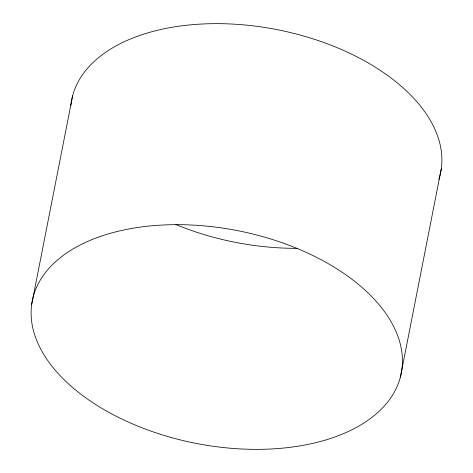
<?xml version="1.0" encoding="UTF-8"?>
<svg xmlns="http://www.w3.org/2000/svg" width="473" height="473" viewBox="0 0 473 473"><rect width="100%" height="100%" fill="white"/><g stroke="black" fill="none" stroke-linecap="round" stroke-linejoin="round"><path stroke-width="0.71" d="M31.679 304.441L72.629 95.836M400.371 377.164A188.018 108.382 11.1 0 0 149.025 226.064A188.018 108.382 11.1 0 0 100.944 407.797A188.018 108.382 11.1 0 0 400.371 377.164L441.321 168.559M70.867 105.52A188.018 108.382 11.1 0 1 278.603 29.941A188.018 108.382 11.1 0 1 438.814 179.527M297.245 248.331A188.018 108.382 11.1 0 1 175.867 224.533"/></g></svg>
